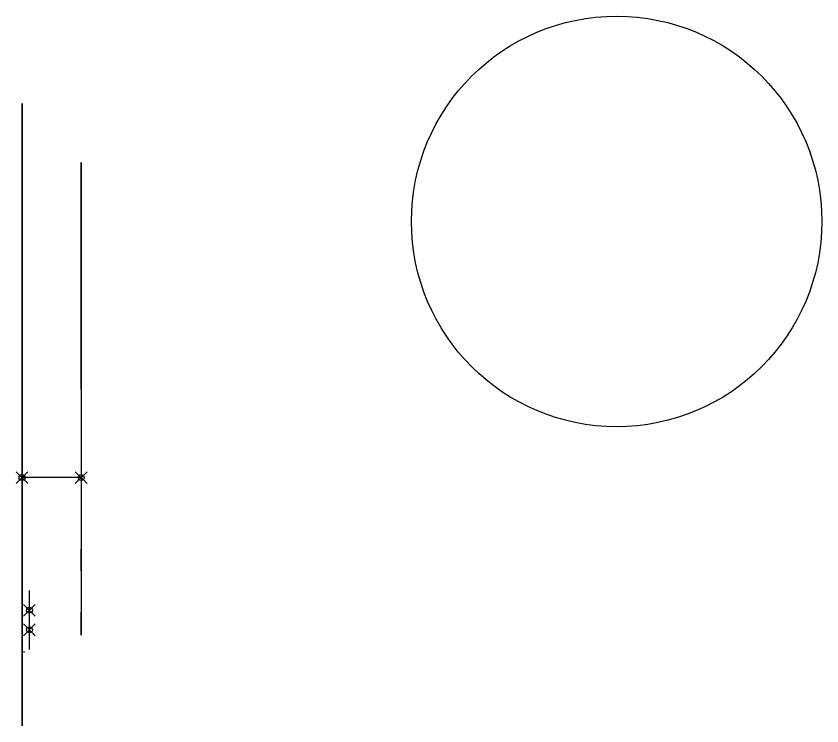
# Model space of a CAD drawing. Header units: millimetres. Extents: x -3 to 292, y -52 to 113.
# Drawn here: x 156 to 292.4, y -7.2 to 112.9 of the extents above; entities that cross this region are included whole.
import ezdxf

# ---------------------------------------------------------------- set-up
doc = ezdxf.new("R2010")
doc.units = ezdxf.units.MM
doc.header["$PDMODE"] = 35
doc.layers.add('pieza3', color=163, linetype='Continuous')
doc.layers.add('tensor_correa', color=243, linetype='Continuous')

msp = doc.modelspace()

# ---------------------------------------------------------------- linework, layer by layer
at = {"extrusion": (1, 0, 0)}
msp.add_line((167, 49.7, -70.56), (167, 84.85, 26.71), dxfattribs=at)
at = {"extrusion": (1, 1.22465e-16, 0)}
msp.add_line((167, 34.81, -65.19), (157, 34.81, -65.19), dxfattribs=at)
at = {"extrusion": (1, 1.22465e-16, 0), "elevation": 157}
for points in [[(59.81, -90.19), (59.81, -40.19), (9.81, -40.19), (9.81, -90.19)], [(57.31, -87.69), (57.31, -42.69), (12.31, -42.69), (12.31, -87.69)], [(55.96, -86.34), (55.96, -44.04), (13.66, -44.04), (13.66, -86.34)]]:
    msp.add_lwpolyline(points, close=True, dxfattribs=at)
at = {"extrusion": (1, 0, 0)}
for centre, radius in [((48.12, 42.56, 157), 50), ((34.81, -65.19, 157), 42), ((48.12, 42.56, 157), 21.92)]:
    msp.add_circle(centre, radius, dxfattribs=at)
for centre, radius, start, end in [((226.1, -48.67, 157), 150, 152.8597, 184.9332), ((48.12, 42.56, 167), 40, 336.6539, 205.6324), ((-127.3, -30.24, 167), 150, 347.8358, 21.7148), ((-146.71, -2.62, 157), 150, 340.982, 13.0556)]:
    msp.add_arc(centre, radius, start, end, dxfattribs=at)
at = {"extrusion": (-1, -1.22465e-16, 0)}
msp.add_arc((-34.81, -65.19, -167), 15.83, 199.865, 12.1642, dxfattribs=at)
at = {"extrusion": (1, 1.22465e-16, 0)}
for p in [(157, 34.81, -65.19), (167, 34.81, -65.19)]:
    msp.add_point(p, dxfattribs=at)
at = {"layer": 'pieza3'}
msp.add_circle((257.64, 78.14), 34.73, dxfattribs=at)
at = {"layer": 'tensor_correa', "extrusion": (1, 0, 0)}
for p, q in [((157, 15.7, -18.3), (157, 22.18, -17.75)), ((157, 5.42, -15.39), (157.5, 5.33, -14.35))]:
    msp.add_line(p, q, dxfattribs=at)
at = {"layer": 'tensor_correa'}
msp.add_line((158.25, 5.73, -19.13), (158.25, 15.7, -18.3), dxfattribs=at)
for p in [(158.25, 12.37, -18.57), (158.25, 9.05, -18.85)]:
    msp.add_point(p, dxfattribs=at)

doc.saveas('drawing.dxf')
